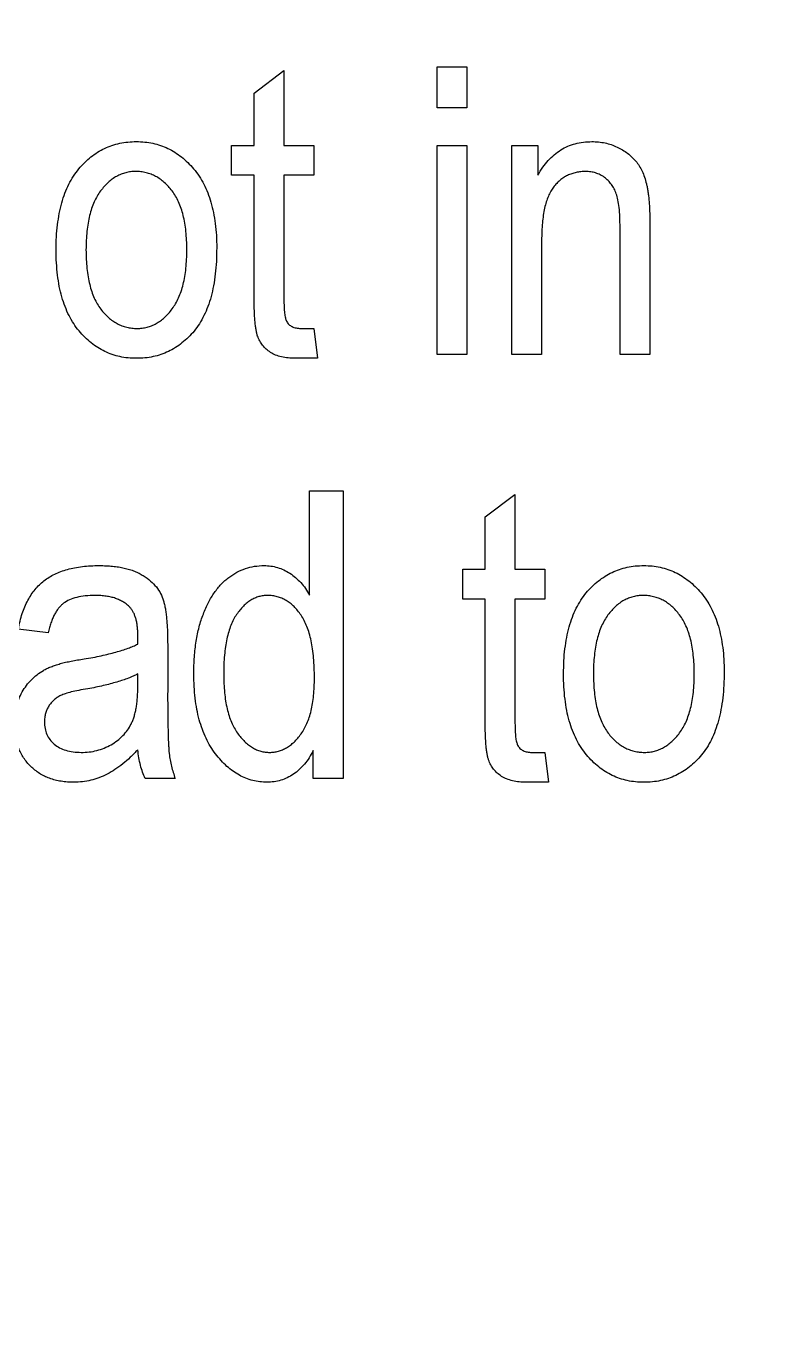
# Model space of a CAD drawing. Header units: millimetres. Extents: x -34 to 34, y -34 to 34.
# Drawn here: x -11.37 to -6.72, y -17.59 to -9.38 of the extents above; entities that cross this region are included whole.
import ezdxf

# ---------------------------------------------------------------- set-up
doc = ezdxf.new("R2010")
doc.units = ezdxf.units.MM

msp = doc.modelspace()

# ---------------------------------------------------------------- linework, layer by layer
at = {"color": 7, "linetype": 'Continuous', "lineweight": 25}
for p, q in [((-9.9497, -9.7966), (-9.7629, -9.6565)), ((-9.7629, -9.6565), (-9.7629, -10.1235)), ((-8.8056, -9.6332), (-8.6188, -9.6332)), ((-8.8056, -9.89), (-8.8056, -9.6332)), ((-8.6188, -9.6332), (-8.6188, -9.89)), ((-9.9497, -10.1235), (-9.9497, -9.7966)), ((-8.6188, -9.89), (-8.8056, -9.89)), ((-10.0898, -10.3103), (-10.0898, -10.1235)), ((-10.0898, -10.1235), (-9.9497, -10.1235)), ((-9.7629, -10.1235), (-9.5761, -10.1235)), ((-9.5761, -10.1235), (-9.5761, -10.3103)), ((-8.8056, -11.431), (-8.8056, -10.1235)), ((-8.8056, -10.1235), (-8.6188, -10.1235)), ((-8.6188, -10.1235), (-8.6188, -11.431)), ((-8.3387, -11.431), (-8.3387, -10.1235)), ((-8.3387, -10.1235), (-8.1752, -10.1235)), ((-8.1752, -10.1235), (-8.1752, -10.3103)), ((-9.9497, -10.3103), (-10.0898, -10.3103)), ((-9.9497, -11.0571), (-9.9497, -10.3103)), ((-9.5761, -10.3103), (-9.7629, -10.3103)), ((-9.7629, -10.3103), (-9.7629, -11.0844)), ((-7.6616, -11.431), (-7.6616, -10.6364)), ((-7.4748, -10.6306), (-7.4748, -11.431)), ((-8.1519, -10.7174), (-8.1519, -11.431)), ((-9.6575, -11.2676), (-9.5761, -11.2676)), ((-9.5761, -11.2676), (-9.5528, -11.4543)), ((-9.5528, -11.4543), (-9.691, -11.4543)), ((-8.6188, -11.431), (-8.8056, -11.431)), ((-8.1519, -11.431), (-8.3387, -11.431)), ((-7.4748, -11.431), (-7.6616, -11.431)), ((-9.6025, -12.9334), (-9.6025, -12.2822)), ((-9.6025, -12.2822), (-9.3924, -12.2822)), ((-9.3924, -12.2822), (-9.3924, -14.08)), ((-8.5052, -12.4456), (-8.3184, -12.3055)), ((-8.3184, -12.3055), (-8.3184, -12.7725)), ((-8.5052, -12.7725), (-8.5052, -12.4456)), ((-8.6452, -12.7725), (-8.5052, -12.7725)), ((-8.6452, -12.9593), (-8.6452, -12.7725)), ((-8.3184, -12.7725), (-8.1316, -12.7725)), ((-8.1316, -12.7725), (-8.1316, -12.9593)), ((-8.5052, -12.9593), (-8.6452, -12.9593)), ((-8.5052, -13.7061), (-8.5052, -12.9593)), ((-8.3184, -12.9593), (-8.3184, -13.7334)), ((-8.1316, -12.9593), (-8.3184, -12.9593)), ((-11.2369, -13.1694), (-11.4237, -13.1461)), ((-10.6766, -13.2395), (-10.6766, -13.1862)), ((-10.4898, -13.2405), (-10.4898, -13.5346)), ((-10.6766, -13.5039), (-10.6766, -13.4262)), ((-9.5792, -14.08), (-9.5792, -13.9045)), ((-8.2129, -13.9166), (-8.1316, -13.9166)), ((-8.1316, -13.9166), (-8.1082, -14.1033)), ((-10.4431, -14.08), (-10.6299, -14.08)), ((-9.3924, -14.08), (-9.5792, -14.08)), ((-8.1082, -14.1033), (-8.2465, -14.1033))]:
    msp.add_line(p, q, dxfattribs=at)
at = {"color": 7, "linetype": 'Continuous'}
msp.add_circle((0, 0), 34, dxfattribs=at)
at = {"color": 7, "linetype": 'Continuous', "lineweight": 25}
for points, knots in [([(-11.1872, -10.7772), (-11.1868, -10.7501), (-11.186, -10.6975), (-11.1795, -10.6211), (-11.168, -10.55), (-11.1532, -10.4838), (-11.1329, -10.4228), (-11.1087, -10.3668), (-11.0797, -10.3161), (-11.0464, -10.2706), (-11.0095, -10.2307), (-10.9704, -10.1956), (-10.9285, -10.1663), (-10.8846, -10.1419), (-10.8381, -10.1233), (-10.7893, -10.1097), (-10.738, -10.1015), (-10.703, -10.1006), (-10.6852, -10.1001)], [0, 0, 0, 0, 0.0857885, 0.1664595, 0.2420111, 0.3134663, 0.3807164, 0.4449487, 0.5060989, 0.5652478, 0.6226765, 0.6777026, 0.7312604, 0.7839272, 0.8362008, 0.88929, 0.9437894, 1, 1, 1, 1]), ([(-10.6852, -10.1001), (-10.6676, -10.1006), (-10.6332, -10.1014), (-10.5826, -10.1098), (-10.5344, -10.1233), (-10.488, -10.1418), (-10.4444, -10.1664), (-10.4025, -10.1955), (-10.3633, -10.2308), (-10.3263, -10.2707), (-10.292, -10.3155), (-10.2631, -10.3659), (-10.2379, -10.4206), (-10.2182, -10.4803), (-10.2025, -10.5444), (-10.1914, -10.6134), (-10.1843, -10.687), (-10.1835, -10.7377), (-10.1832, -10.7637)], [0, 0, 0, 0, 0.0562995, 0.1104844, 0.1640181, 0.2170998, 0.2702389, 0.3246247, 0.3805014, 0.4390827, 0.4992994, 0.5612524, 0.625211, 0.6923896, 0.7627612, 0.8371679, 0.9163986, 1, 1, 1, 1]), ([(-8.1752, -10.3103), (-8.1653, -10.2935), (-8.146, -10.2611), (-8.1117, -10.2178), (-8.074, -10.1814), (-8.0331, -10.1514), (-7.9889, -10.128), (-7.9411, -10.1122), (-7.8905, -10.1019), (-7.8556, -10.1007), (-7.8378, -10.1001)], [0, 0, 0, 0, 0.1396, 0.269696, 0.394051, 0.513661, 0.631635, 0.750274, 0.872674, 1, 1, 1, 1]), ([(-7.8378, -10.1001), (-7.8238, -10.1006), (-7.7962, -10.1014), (-7.7557, -10.1078), (-7.7168, -10.1183), (-7.6801, -10.1334), (-7.6458, -10.1515), (-7.6142, -10.1718), (-7.587, -10.1959), (-7.5623, -10.2219), (-7.5414, -10.2518), (-7.5228, -10.2851), (-7.5083, -10.3231), (-7.4979, -10.3574), (-7.4911, -10.3878), (-7.487, -10.414), (-7.4827, -10.443), (-7.4802, -10.4749), (-7.4773, -10.5097), (-7.4762, -10.5474), (-7.4749, -10.588), (-7.4748, -10.6161), (-7.4748, -10.6306)], [0, 0, 0, 0, 0.057076, 0.112243, 0.166711, 0.220738, 0.273946, 0.324397, 0.373587, 0.421633, 0.470319, 0.521782, 0.576728, 0.63569, 0.667677, 0.703855, 0.743388, 0.787184, 0.834397, 0.885486, 0.941017, 1, 1, 1, 1]), ([(-10.6899, -10.2869), (-10.7005, -10.2872), (-10.7214, -10.2878), (-10.752, -10.294), (-10.7815, -10.3035), (-10.8098, -10.3168), (-10.837, -10.334), (-10.8625, -10.3555), (-10.887, -10.3805), (-10.9105, -10.4089), (-10.9316, -10.4415), (-10.9503, -10.4778), (-10.9659, -10.5182), (-10.9786, -10.5624), (-10.9884, -10.6105), (-10.9951, -10.6624), (-10.9996, -10.7182), (-11.0001, -10.7567), (-11.0004, -10.7765)], [0, 0, 0, 0, 0.049208, 0.096939, 0.14444, 0.192437, 0.241939, 0.293272, 0.347178, 0.404151, 0.464138, 0.527023, 0.593715, 0.664842, 0.74037, 0.821268, 0.90793, 1, 1, 1, 1]), ([(-10.37, -10.7765), (-10.3702, -10.7566), (-10.3707, -10.7179), (-10.3753, -10.6621), (-10.3818, -10.6099), (-10.3922, -10.562), (-10.4047, -10.5176), (-10.421, -10.4775), (-10.4392, -10.4407), (-10.4611, -10.4085), (-10.4848, -10.38), (-10.5099, -10.3551), (-10.5365, -10.334), (-10.5643, -10.3166), (-10.5938, -10.3035), (-10.6246, -10.294), (-10.6568, -10.2879), (-10.6788, -10.2872), (-10.6899, -10.2869)], [0, 0, 0, 0, 0.091482, 0.177065, 0.256957, 0.332205, 0.401911, 0.467978, 0.530577, 0.589659, 0.646279, 0.700302, 0.751512, 0.801343, 0.850264, 0.899299, 0.949177, 1, 1, 1, 1]), ([(-7.8764, -10.2869), (-7.8867, -10.2872), (-7.9068, -10.2876), (-7.936, -10.2926), (-7.9637, -10.3002), (-7.9897, -10.3109), (-8.0144, -10.3243), (-8.0371, -10.3415), (-8.0585, -10.3612), (-8.0778, -10.3844), (-8.0958, -10.4111), (-8.1109, -10.4422), (-8.1236, -10.4776), (-8.1341, -10.5171), (-8.1419, -10.5611), (-8.1477, -10.6093), (-8.1514, -10.6619), (-8.1517, -10.6984), (-8.1519, -10.7174)], [0, 0, 0, 0, 0.053032, 0.104144, 0.15326, 0.201625, 0.249892, 0.298577, 0.348552, 0.40047, 0.45504, 0.51483, 0.579268, 0.649788, 0.726724, 0.810576, 0.901604, 1, 1, 1, 1]), ([(-7.6616, -10.6364), (-7.6618, -10.614), (-7.6623, -10.5724), (-7.6663, -10.5147), (-7.6738, -10.4667), (-7.6838, -10.4272), (-7.6978, -10.3948), (-7.7147, -10.3669), (-7.7354, -10.3429), (-7.7592, -10.3229), (-7.7854, -10.3066), (-7.8141, -10.2953), (-7.8446, -10.288), (-7.8657, -10.2873), (-7.8764, -10.2869)], [0, 0, 0, 0, 0.1442167, 0.2683822, 0.3723446, 0.456741, 0.530103, 0.5990465, 0.6662766, 0.7329978, 0.7991182, 0.8641618, 0.930883, 1, 1, 1, 1]), ([(-10.6852, -11.4543), (-10.7027, -11.4539), (-10.7374, -11.453), (-10.7882, -11.4448), (-10.8368, -11.4313), (-10.883, -11.4121), (-10.927, -11.3879), (-10.9687, -11.3583), (-11.008, -11.3232), (-11.0449, -11.283), (-11.0787, -11.2377), (-11.1078, -11.1868), (-11.1323, -11.1307), (-11.1527, -11.0698), (-11.1683, -11.0037), (-11.1789, -10.9327), (-11.1861, -10.8567), (-11.1868, -10.8043), (-11.1872, -10.7772)], [0, 0, 0, 0, 0.055517, 0.109709, 0.162498, 0.214987, 0.267724, 0.321039, 0.376682, 0.434188, 0.493645, 0.555402, 0.619368, 0.687195, 0.758459, 0.834052, 0.914482, 1, 1, 1, 1]), ([(-11.0004, -10.7765), (-11.0001, -10.7966), (-10.9997, -10.8355), (-10.995, -10.8917), (-10.9886, -10.9441), (-10.9781, -10.9923), (-10.9656, -11.0369), (-10.9496, -11.0772), (-10.9309, -11.1139), (-10.9094, -11.1463), (-10.8856, -11.1749), (-10.8603, -11.1994), (-10.8339, -11.2205), (-10.8061, -11.2378), (-10.7766, -11.251), (-10.7457, -11.2605), (-10.7135, -11.2666), (-10.6915, -11.2672), (-10.6804, -11.2676)], [0, 0, 0, 0, 0.091829, 0.17777, 0.25803, 0.333106, 0.403186, 0.469619, 0.531579, 0.590989, 0.647479, 0.700989, 0.752082, 0.801798, 0.850607, 0.89953, 0.949294, 1, 1, 1, 1]), ([(-10.1832, -10.7637), (-10.1836, -10.792), (-10.1844, -10.8466), (-10.1908, -10.9257), (-10.2023, -10.9991), (-10.2171, -11.0673), (-10.2374, -11.1295), (-10.2612, -11.1866), (-10.2902, -11.238), (-10.3235, -11.2837), (-10.3601, -11.3239), (-10.3992, -11.3589), (-10.4411, -11.3882), (-10.4851, -11.4126), (-10.5318, -11.4312), (-10.5807, -11.4448), (-10.6321, -11.453), (-10.6673, -11.4539), (-10.6852, -11.4543)], [0, 0, 0, 0, 0.088003, 0.170193, 0.247313, 0.319619, 0.387372, 0.451254, 0.51221, 0.57084, 0.627211, 0.68147, 0.73428, 0.786212, 0.838108, 0.890456, 0.944195, 1, 1, 1, 1]), ([(-10.6804, -11.2676), (-10.6699, -11.2672), (-10.6492, -11.2666), (-10.6188, -11.2605), (-10.5895, -11.251), (-10.5614, -11.2374), (-10.5345, -11.2199), (-10.5084, -11.1992), (-10.484, -11.174), (-10.4607, -11.1452), (-10.439, -11.1127), (-10.4204, -11.0759), (-10.4048, -11.0353), (-10.3923, -10.9909), (-10.3818, -10.9429), (-10.3753, -10.8907), (-10.3707, -10.8348), (-10.3702, -10.7963), (-10.37, -10.7765)], [0, 0, 0, 0, 0.048586, 0.09626, 0.143167, 0.191349, 0.240317, 0.291669, 0.34551, 0.402853, 0.463077, 0.526389, 0.593526, 0.664568, 0.740121, 0.821482, 0.90804, 1, 1, 1, 1]), ([(-9.691, -11.4543), (-9.7064, -11.4541), (-9.7358, -11.4535), (-9.7773, -11.4457), (-9.8147, -11.4351), (-9.8468, -11.4183), (-9.8741, -11.3976), (-9.8973, -11.3737), (-9.9152, -11.3458), (-9.9269, -11.3198), (-9.9335, -11.2956), (-9.9376, -11.2732), (-9.9418, -11.247), (-9.9443, -11.2166), (-9.9472, -11.1825), (-9.9483, -11.1443), (-9.9496, -11.1021), (-9.9497, -11.0725), (-9.9497, -11.0571)], [0, 0, 0, 0, 0.082978, 0.158466, 0.227964, 0.292396, 0.353441, 0.412531, 0.471462, 0.531841, 0.565997, 0.606892, 0.654804, 0.709656, 0.771661, 0.840124, 0.916455, 1, 1, 1, 1]), ([(-9.7629, -11.0844), (-9.7627, -11.1007), (-9.7624, -11.1302), (-9.7596, -11.1695), (-9.7555, -11.1999), (-9.7492, -11.2159), (-9.7465, -11.2227)], [0, 0, 0, 0, 0.349051, 0.631075, 0.845143, 1, 1, 1, 1]), ([(-9.7465, -11.2227), (-9.7421, -11.2296), (-9.7333, -11.2434), (-9.712, -11.2576), (-9.6863, -11.2661), (-9.6675, -11.2671), (-9.6575, -11.2676)], [0, 0, 0, 0, 0.23382, 0.463567, 0.713334, 1, 1, 1, 1]), ([(-11.4237, -13.1461), (-11.4201, -13.1294), (-11.4131, -13.0968), (-11.3998, -13.05), (-11.3833, -13.0067), (-11.3645, -12.967), (-11.3431, -12.9309), (-11.3195, -12.8981), (-11.2926, -12.8693), (-11.2636, -12.8433), (-11.2314, -12.8208), (-11.196, -12.8016), (-11.1572, -12.7856), (-11.1156, -12.7719), (-11.0705, -12.7621), (-11.0223, -12.7542), (-10.9707, -12.75), (-10.9352, -12.7494), (-10.917, -12.7491)], [0, 0, 0, 0, 0.071672, 0.139658, 0.204097, 0.265719, 0.323825, 0.380059, 0.434943, 0.488801, 0.543017, 0.599418, 0.657508, 0.718663, 0.78303, 0.85123, 0.923435, 1, 1, 1, 1]), ([(-10.917, -12.7491), (-10.9027, -12.7494), (-10.8751, -12.7498), (-10.8348, -12.7528), (-10.7969, -12.7573), (-10.7612, -12.7642), (-10.7281, -12.7735), (-10.6969, -12.7838), (-10.6683, -12.7966), (-10.6344, -12.8164), (-10.5972, -12.8439), (-10.5599, -12.881), (-10.5325, -12.923), (-10.5175, -12.9612), (-10.5095, -12.994), (-10.5039, -13.0213), (-10.4997, -13.0514), (-10.4961, -13.0841), (-10.4932, -13.1195), (-10.491, -13.1575), (-10.49, -13.1981), (-10.4898, -13.2261), (-10.4898, -13.2405)], [0, 0, 0, 0, 0.055824, 0.108429, 0.15842, 0.205566, 0.250578, 0.293416, 0.334193, 0.373299, 0.446944, 0.515076, 0.578842, 0.641994, 0.674963, 0.711445, 0.750973, 0.794165, 0.840588, 0.890275, 0.943238, 1, 1, 1, 1]), ([(-10.3263, -13.4262), (-10.3261, -13.4082), (-10.3255, -13.3728), (-10.3232, -13.3207), (-10.3183, -13.2707), (-10.3118, -13.2229), (-10.3034, -13.1771), (-10.2933, -13.1334), (-10.2813, -13.0917), (-10.2673, -13.0523), (-10.2521, -13.0151), (-10.2353, -12.9802), (-10.217, -12.948), (-10.1983, -12.9178), (-10.1776, -12.8906), (-10.1557, -12.8659), (-10.1329, -12.8431), (-10.1008, -12.8171), (-10.0583, -12.79), (-10.0038, -12.7663), (-9.9463, -12.7519), (-9.907, -12.75), (-9.8871, -12.7491)], [0, 0, 0, 0, 0.060005, 0.11804, 0.173822, 0.227423, 0.278942, 0.328892, 0.376999, 0.423408, 0.468122, 0.510907, 0.552287, 0.591646, 0.629263, 0.666023, 0.701853, 0.73642, 0.803666, 0.869027, 0.933718, 1, 1, 1, 1]), ([(-9.8871, -12.7491), (-9.8728, -12.7497), (-9.8444, -12.7507), (-9.8028, -12.7602), (-9.763, -12.7758), (-9.725, -12.7971), (-9.6893, -12.8237), (-9.6566, -12.8554), (-9.6271, -12.8921), (-9.6108, -12.9194), (-9.6025, -12.9334)], [0, 0, 0, 0, 0.120225, 0.238871, 0.357668, 0.479745, 0.605022, 0.7319, 0.863186, 1, 1, 1, 1]), ([(-8.0148, -13.4262), (-8.0144, -13.3991), (-8.0136, -13.3465), (-8.0072, -13.2701), (-7.9957, -13.199), (-7.9809, -13.1328), (-7.9606, -13.0718), (-7.9364, -13.0158), (-7.9074, -12.965), (-7.8741, -12.9196), (-7.8372, -12.8797), (-7.7981, -12.8446), (-7.7561, -12.8153), (-7.7122, -12.7909), (-7.6658, -12.7723), (-7.617, -12.7587), (-7.5657, -12.7505), (-7.5306, -12.7496), (-7.5128, -12.7491)], [0, 0, 0, 0, 0.0857885, 0.1664595, 0.2420111, 0.3134663, 0.3807164, 0.4449487, 0.5060989, 0.5652478, 0.6226765, 0.6777026, 0.7312604, 0.7839272, 0.8362008, 0.88929, 0.9437894, 1, 1, 1, 1]), ([(-7.5128, -12.7491), (-7.4953, -12.7496), (-7.4609, -12.7504), (-7.4103, -12.7588), (-7.362, -12.7723), (-7.3157, -12.7908), (-7.272, -12.8154), (-7.2302, -12.8445), (-7.191, -12.8798), (-7.154, -12.9197), (-7.1197, -12.9645), (-7.0908, -13.0149), (-7.0656, -13.0696), (-7.0459, -13.1293), (-7.0301, -13.1934), (-7.019, -13.2624), (-7.0119, -13.336), (-7.0112, -13.3867), (-7.0109, -13.4127)], [0, 0, 0, 0, 0.056299, 0.110484, 0.164018, 0.2171, 0.270239, 0.324625, 0.380501, 0.439083, 0.499299, 0.561252, 0.625211, 0.69239, 0.762761, 0.837168, 0.916399, 1, 1, 1, 1]), ([(-10.9432, -12.9359), (-10.964, -12.9363), (-11.0027, -12.937), (-11.0568, -12.9468), (-11.1031, -12.9614), (-11.1357, -12.98), (-11.1573, -12.9987), (-11.1722, -13.0151), (-11.1857, -13.0343), (-11.1981, -13.0561), (-11.2098, -13.0804), (-11.2198, -13.1078), (-11.2295, -13.1375), (-11.2344, -13.1585), (-11.2369, -13.1694)], [0, 0, 0, 0, 0.148259, 0.277447, 0.392322, 0.49422, 0.543638, 0.596671, 0.652267, 0.711588, 0.776271, 0.845196, 0.920134, 1, 1, 1, 1]), ([(-10.7265, -13.0096), (-10.7326, -13.0037), (-10.7448, -12.9918), (-10.7663, -12.9769), (-10.7901, -12.9642), (-10.8161, -12.9535), (-10.8445, -12.9454), (-10.8754, -12.9403), (-10.9085, -12.9364), (-10.9314, -12.9361), (-10.9432, -12.9359)], [0, 0, 0, 0, 0.107542, 0.217679, 0.332152, 0.451075, 0.575251, 0.707563, 0.849518, 1, 1, 1, 1]), ([(-9.8656, -12.9359), (-9.8748, -12.9363), (-9.8932, -12.937), (-9.9202, -12.9425), (-9.9458, -12.9523), (-9.9707, -12.9651), (-9.9943, -12.9823), (-10.0176, -13.0026), (-10.0388, -13.0275), (-10.0599, -13.0551), (-10.079, -13.0871), (-10.0952, -13.1234), (-10.1091, -13.1638), (-10.1202, -13.2083), (-10.129, -13.2571), (-10.1349, -13.3101), (-10.1392, -13.3673), (-10.1394, -13.4069), (-10.1395, -13.4273)], [0, 0, 0, 0, 0.044591, 0.088223, 0.13194, 0.176196, 0.222816, 0.272165, 0.324432, 0.38005, 0.43939, 0.503057, 0.571192, 0.644888, 0.724012, 0.809485, 0.901627, 1, 1, 1, 1]), ([(-9.5722, -13.4514), (-9.5726, -13.4298), (-9.5732, -13.388), (-9.5767, -13.3276), (-9.5832, -13.2717), (-9.5922, -13.2203), (-9.6036, -13.1733), (-9.6184, -13.1312), (-9.6349, -13.0932), (-9.6548, -13.0599), (-9.6765, -13.031), (-9.6992, -13.0054), (-9.7235, -12.9839), (-9.7494, -12.9666), (-9.7763, -12.9527), (-9.8048, -12.943), (-9.8348, -12.9368), (-9.8552, -12.9362), (-9.8656, -12.9359)], [0, 0, 0, 0, 0.098369, 0.189698, 0.274813, 0.35393, 0.426826, 0.494097, 0.556421, 0.614884, 0.66936, 0.720612, 0.769936, 0.816519, 0.861736, 0.90734, 0.952957, 1, 1, 1, 1]), ([(-7.5176, -12.9359), (-7.5282, -12.9362), (-7.5491, -12.9368), (-7.5797, -12.943), (-7.6091, -12.9525), (-7.6375, -12.9658), (-7.6646, -12.983), (-7.6902, -13.0045), (-7.7147, -13.0295), (-7.7382, -13.0578), (-7.7592, -13.0905), (-7.778, -13.1268), (-7.7936, -13.1672), (-7.8062, -13.2114), (-7.8161, -13.2595), (-7.8228, -13.3114), (-7.8273, -13.3672), (-7.8278, -13.4057), (-7.8281, -13.4255)], [0, 0, 0, 0, 0.0492081, 0.0969393, 0.1444395, 0.1924372, 0.2419393, 0.2932723, 0.3471776, 0.4041515, 0.4641378, 0.5270228, 0.5937147, 0.6648418, 0.7403695, 0.8212685, 0.9079297, 1, 1, 1, 1]), ([(-7.1976, -13.4255), (-7.1979, -13.4056), (-7.1984, -13.3669), (-7.203, -13.3111), (-7.2095, -13.2589), (-7.2199, -13.211), (-7.2324, -13.1666), (-7.2487, -13.1265), (-7.2669, -13.0897), (-7.2888, -13.0575), (-7.3125, -13.029), (-7.3376, -13.0041), (-7.3641, -12.983), (-7.3919, -12.9656), (-7.4214, -12.9524), (-7.4523, -12.943), (-7.4845, -12.9369), (-7.5065, -12.9362), (-7.5176, -12.9359)], [0, 0, 0, 0, 0.091482, 0.177065, 0.256957, 0.332205, 0.401911, 0.467978, 0.530577, 0.589659, 0.646279, 0.700302, 0.751512, 0.801343, 0.850264, 0.899299, 0.949177, 1, 1, 1, 1]), ([(-10.6766, -13.1862), (-10.6766, -13.1761), (-10.6768, -13.1567), (-10.6796, -13.1288), (-10.683, -13.1032), (-10.6883, -13.0798), (-10.6958, -13.0589), (-10.7041, -13.04), (-10.7142, -13.0235), (-10.7225, -13.0141), (-10.7265, -13.0096)], [0, 0, 0, 0, 0.1612672, 0.3095156, 0.4468651, 0.5745484, 0.6918837, 0.8005549, 0.9035028, 1, 1, 1, 1]), ([(-11.0122, -13.3328), (-10.9937, -13.3297), (-10.9579, -13.3236), (-10.9065, -13.3128), (-10.8588, -13.302), (-10.815, -13.2903), (-10.7748, -13.2787), (-10.7386, -13.2663), (-10.7058, -13.2539), (-10.686, -13.2441), (-10.6766, -13.2395)], [0, 0, 0, 0, 0.161132, 0.311379, 0.450631, 0.581265, 0.699834, 0.810076, 0.909893, 1, 1, 1, 1]), ([(-11.447, -13.7363), (-11.4466, -13.7182), (-11.4456, -13.6828), (-11.436, -13.6315), (-11.4213, -13.5833), (-11.3999, -13.5386), (-11.3734, -13.4979), (-11.3424, -13.4615), (-11.3067, -13.43), (-11.2733, -13.4076), (-11.2437, -13.392), (-11.2185, -13.3812), (-11.1907, -13.3711), (-11.1603, -13.3615), (-11.1271, -13.3533), (-11.0912, -13.3456), (-11.0527, -13.3387), (-11.0259, -13.3348), (-11.0122, -13.3328)], [0, 0, 0, 0, 0.082234, 0.160067, 0.235715, 0.310162, 0.38384, 0.454974, 0.526416, 0.598714, 0.636677, 0.678142, 0.722779, 0.770713, 0.82244, 0.877675, 0.937024, 1, 1, 1, 1]), ([(-10.6766, -13.4262), (-10.6859, -13.4308), (-10.7053, -13.4404), (-10.7364, -13.4535), (-10.7708, -13.4659), (-10.8085, -13.4773), (-10.8493, -13.4892), (-10.8933, -13.5), (-10.9406, -13.5102), (-10.9731, -13.5164), (-10.9899, -13.5196)], [0, 0, 0, 0, 0.0949922, 0.1976356, 0.3087863, 0.4287174, 0.5582395, 0.6968594, 0.8436412, 1, 1, 1, 1]), ([(-9.8681, -14.1033), (-9.8833, -14.1027), (-9.9135, -14.1015), (-9.9581, -14.0934), (-10.0012, -14.0794), (-10.0424, -14.0594), (-10.0822, -14.0344), (-10.1204, -14.0038), (-10.1568, -13.9675), (-10.1914, -13.926), (-10.2231, -13.8794), (-10.251, -13.828), (-10.2741, -13.7719), (-10.2936, -13.7115), (-10.3084, -13.6466), (-10.3189, -13.5772), (-10.3251, -13.5032), (-10.3259, -13.4524), (-10.3263, -13.4262)], [0, 0, 0, 0, 0.050279, 0.099647, 0.149027, 0.1993, 0.250531, 0.303943, 0.360428, 0.419996, 0.482122, 0.546067, 0.61264, 0.682206, 0.755138, 0.83229, 0.913662, 1, 1, 1, 1]), ([(-10.1395, -13.4273), (-10.1393, -13.4474), (-10.1387, -13.4863), (-10.1346, -13.5424), (-10.1283, -13.5946), (-10.1188, -13.6427), (-10.107, -13.6871), (-10.0919, -13.7274), (-10.0745, -13.7637), (-10.0544, -13.7959), (-10.0324, -13.8241), (-10.0094, -13.8487), (-9.9854, -13.8695), (-9.9605, -13.8865), (-9.9351, -13.9005), (-9.908, -13.9093), (-9.8806, -13.9157), (-9.8618, -13.9163), (-9.8524, -13.9166)], [0, 0, 0, 0, 0.095848, 0.185509, 0.268632, 0.346761, 0.419596, 0.487769, 0.551663, 0.611927, 0.668616, 0.722024, 0.772668, 0.819864, 0.865845, 0.910655, 0.95519, 1, 1, 1, 1]), ([(-9.8524, -13.9166), (-9.8432, -13.9162), (-9.8247, -13.9155), (-9.7974, -13.9098), (-9.7712, -13.9007), (-9.7459, -13.8881), (-9.7219, -13.8714), (-9.6982, -13.8517), (-9.6762, -13.8277), (-9.655, -13.8006), (-9.635, -13.7701), (-9.6186, -13.7351), (-9.6037, -13.697), (-9.5923, -13.6549), (-9.5832, -13.6091), (-9.5767, -13.5598), (-9.5732, -13.5068), (-9.5726, -13.4703), (-9.5722, -13.4514)], [0, 0, 0, 0, 0.046133, 0.091867, 0.138032, 0.184082, 0.232466, 0.283186, 0.337179, 0.394129, 0.454614, 0.518547, 0.586039, 0.658342, 0.735554, 0.818048, 0.906084, 1, 1, 1, 1]), ([(-7.5128, -14.1033), (-7.5304, -14.1029), (-7.5651, -14.102), (-7.6159, -14.0938), (-7.6645, -14.0803), (-7.7107, -14.0611), (-7.7547, -14.0369), (-7.7964, -14.0073), (-7.8357, -13.9722), (-7.8726, -13.932), (-7.9064, -13.8867), (-7.9355, -13.8358), (-7.96, -13.7797), (-7.9803, -13.7188), (-7.996, -13.6527), (-8.0065, -13.5817), (-8.0138, -13.5057), (-8.0145, -13.4533), (-8.0148, -13.4262)], [0, 0, 0, 0, 0.055517, 0.109709, 0.162498, 0.214987, 0.267724, 0.321039, 0.376682, 0.434188, 0.493645, 0.555402, 0.619368, 0.687195, 0.758459, 0.834052, 0.914482, 1, 1, 1, 1]), ([(-7.8281, -13.4255), (-7.8278, -13.4456), (-7.8273, -13.4845), (-7.8227, -13.5407), (-7.8162, -13.5931), (-7.8058, -13.6413), (-7.7933, -13.6858), (-7.7772, -13.7262), (-7.7586, -13.7629), (-7.7371, -13.7953), (-7.7133, -13.8239), (-7.688, -13.8484), (-7.6616, -13.8695), (-7.6338, -13.8868), (-7.6043, -13.9), (-7.5734, -13.9095), (-7.5412, -13.9156), (-7.5192, -13.9162), (-7.5081, -13.9166)], [0, 0, 0, 0, 0.091829, 0.17777, 0.25803, 0.333106, 0.403186, 0.469619, 0.531579, 0.590989, 0.647479, 0.700989, 0.752082, 0.801798, 0.850607, 0.89953, 0.949294, 1, 1, 1, 1]), ([(-7.0109, -13.4127), (-7.0113, -13.441), (-7.012, -13.4955), (-7.0185, -13.5747), (-7.0299, -13.6481), (-7.0448, -13.7163), (-7.0651, -13.7785), (-7.0889, -13.8356), (-7.1179, -13.887), (-7.1512, -13.9327), (-7.1878, -13.9729), (-7.2269, -14.0079), (-7.2688, -14.0372), (-7.3128, -14.0616), (-7.3595, -14.0801), (-7.4084, -14.0938), (-7.4598, -14.102), (-7.4949, -14.1029), (-7.5128, -14.1033)], [0, 0, 0, 0, 0.088003, 0.170193, 0.247313, 0.319619, 0.387372, 0.451254, 0.51221, 0.57084, 0.627211, 0.68147, 0.73428, 0.786212, 0.838108, 0.890456, 0.944195, 1, 1, 1, 1]), ([(-7.5081, -13.9166), (-7.4976, -13.9162), (-7.4768, -13.9156), (-7.4464, -13.9095), (-7.4171, -13.8999), (-7.3891, -13.8864), (-7.3622, -13.8689), (-7.3361, -13.8482), (-7.3116, -13.823), (-7.2884, -13.7942), (-7.2666, -13.7617), (-7.2481, -13.7249), (-7.2325, -13.6843), (-7.2199, -13.6399), (-7.2094, -13.5919), (-7.203, -13.5397), (-7.1984, -13.4838), (-7.1979, -13.4453), (-7.1976, -13.4255)], [0, 0, 0, 0, 0.048586, 0.09626, 0.143167, 0.191349, 0.240317, 0.291669, 0.34551, 0.402853, 0.463077, 0.526389, 0.593526, 0.664568, 0.740121, 0.821482, 0.90804, 1, 1, 1, 1]), ([(-10.9899, -13.5196), (-11.0086, -13.5227), (-11.0429, -13.5283), (-11.0899, -13.5378), (-11.1277, -13.5485), (-11.1577, -13.5599), (-11.1816, -13.5734), (-11.2019, -13.5888), (-11.2196, -13.6068), (-11.2341, -13.6273), (-11.2458, -13.6496), (-11.2545, -13.6737), (-11.2591, -13.6994), (-11.2599, -13.7171), (-11.2603, -13.7261)], [0, 0, 0, 0, 0.14934, 0.275223, 0.379381, 0.460149, 0.528661, 0.595254, 0.661259, 0.727482, 0.793768, 0.860117, 0.928629, 1, 1, 1, 1]), ([(-11.0301, -13.9166), (-11.0134, -13.9161), (-10.9804, -13.9151), (-10.9323, -13.9055), (-10.8862, -13.8907), (-10.8433, -13.8693), (-10.8041, -13.8434), (-10.7697, -13.8128), (-10.7405, -13.7782), (-10.7208, -13.7458), (-10.7078, -13.7174), (-10.6994, -13.6936), (-10.6927, -13.6675), (-10.6861, -13.6394), (-10.6822, -13.6087), (-10.6787, -13.5759), (-10.677, -13.5407), (-10.6767, -13.5165), (-10.6766, -13.5039)], [0, 0, 0, 0, 0.0809886, 0.1596937, 0.2373295, 0.314925, 0.3915266, 0.46509, 0.5375538, 0.6101234, 0.6484151, 0.6891056, 0.7324808, 0.7790168, 0.8290929, 0.8824715, 0.9392029, 1, 1, 1, 1]), ([(-10.4898, -13.5346), (-10.4898, -13.5592), (-10.49, -13.6059), (-10.489, -13.6724), (-10.4885, -13.7317), (-10.4872, -13.784), (-10.4865, -13.8291), (-10.4844, -13.8671), (-10.4828, -13.8979), (-10.4787, -13.9427), (-10.4678, -14.0035), (-10.4513, -14.0545), (-10.4431, -14.08)], [0, 0, 0, 0, 0.133924, 0.254596, 0.362671, 0.4575, 0.539735, 0.608765, 0.664555, 0.707833, 0.854007, 1, 1, 1, 1]), ([(-11.0757, -14.1033), (-11.0894, -14.1031), (-11.1163, -14.1027), (-11.1556, -14.0976), (-11.1928, -14.0903), (-11.2277, -14.0791), (-11.2608, -14.0654), (-11.2915, -14.0481), (-11.3203, -14.0279), (-11.3464, -14.0045), (-11.3702, -13.9788), (-11.3907, -13.9504), (-11.4083, -13.92), (-11.4226, -13.8873), (-11.4334, -13.8525), (-11.4416, -13.8157), (-11.4463, -13.7767), (-11.4468, -13.75), (-11.447, -13.7363)], [0, 0, 0, 0, 0.069938, 0.136607, 0.20102, 0.262641, 0.323067, 0.382603, 0.441637, 0.501221, 0.560761, 0.619651, 0.678956, 0.739059, 0.800679, 0.864011, 0.930681, 1, 1, 1, 1]), ([(-11.2603, -13.7261), (-11.2597, -13.74), (-11.2587, -13.7666), (-11.2461, -13.8042), (-11.2271, -13.8378), (-11.1998, -13.8662), (-11.1658, -13.889), (-11.1255, -13.9049), (-11.0797, -13.915), (-11.0471, -13.916), (-11.0301, -13.9166)], [0, 0, 0, 0, 0.122874, 0.236599, 0.349183, 0.464109, 0.584274, 0.71059, 0.848047, 1, 1, 1, 1]), ([(-8.2465, -14.1033), (-8.2619, -14.1031), (-8.2912, -14.1025), (-8.3327, -14.0947), (-8.3701, -14.0841), (-8.4023, -14.0673), (-8.4295, -14.0466), (-8.4527, -14.0227), (-8.4706, -13.9948), (-8.4823, -13.9688), (-8.4889, -13.9446), (-8.4931, -13.9222), (-8.4973, -13.896), (-8.4998, -13.8656), (-8.5026, -13.8315), (-8.5037, -13.7933), (-8.505, -13.7511), (-8.5051, -13.7215), (-8.5052, -13.7061)], [0, 0, 0, 0, 0.082978, 0.158466, 0.227964, 0.292396, 0.353441, 0.412531, 0.471462, 0.531841, 0.565997, 0.606892, 0.654804, 0.709656, 0.771661, 0.840124, 0.916455, 1, 1, 1, 1]), ([(-8.3184, -13.7334), (-8.3182, -13.7497), (-8.3178, -13.7792), (-8.3151, -13.8185), (-8.311, -13.8489), (-8.3046, -13.8649), (-8.302, -13.8717)], [0, 0, 0, 0, 0.349051, 0.631075, 0.845143, 1, 1, 1, 1]), ([(-10.6766, -13.8998), (-10.6919, -13.9158), (-10.7216, -13.9471), (-10.7693, -13.9885), (-10.818, -14.0238), (-10.8676, -14.0529), (-10.9183, -14.0753), (-10.9698, -14.0916), (-11.0224, -14.1014), (-11.0579, -14.1027), (-11.0757, -14.1033)], [0, 0, 0, 0, 0.144192, 0.280329, 0.40997, 0.534278, 0.653528, 0.769514, 0.884388, 1, 1, 1, 1]), ([(-10.6299, -14.08), (-10.6356, -14.0668), (-10.6474, -14.0399), (-10.6602, -13.9963), (-10.6706, -13.9494), (-10.6745, -13.9166), (-10.6766, -13.8998)], [0, 0, 0, 0, 0.230051, 0.470725, 0.728244, 1, 1, 1, 1]), ([(-9.5792, -13.9045), (-9.5874, -13.92), (-9.6034, -13.95), (-9.6335, -13.9899), (-9.6663, -14.0248), (-9.7029, -14.0532), (-9.7417, -14.0757), (-9.7824, -14.0915), (-9.8247, -14.1014), (-9.8536, -14.1027), (-9.8681, -14.1033)], [0, 0, 0, 0, 0.141749, 0.275653, 0.403974, 0.529025, 0.649615, 0.766072, 0.882327, 1, 1, 1, 1]), ([(-8.302, -13.8717), (-8.2975, -13.8786), (-8.2887, -13.8924), (-8.2675, -13.9066), (-8.2418, -13.9151), (-8.223, -13.9161), (-8.2129, -13.9166)], [0, 0, 0, 0, 0.23382, 0.463567, 0.713334, 1, 1, 1, 1])]:
    msp.add_open_spline(points, degree=3, knots=knots, dxfattribs=at)

doc.saveas('drawing.dxf')
